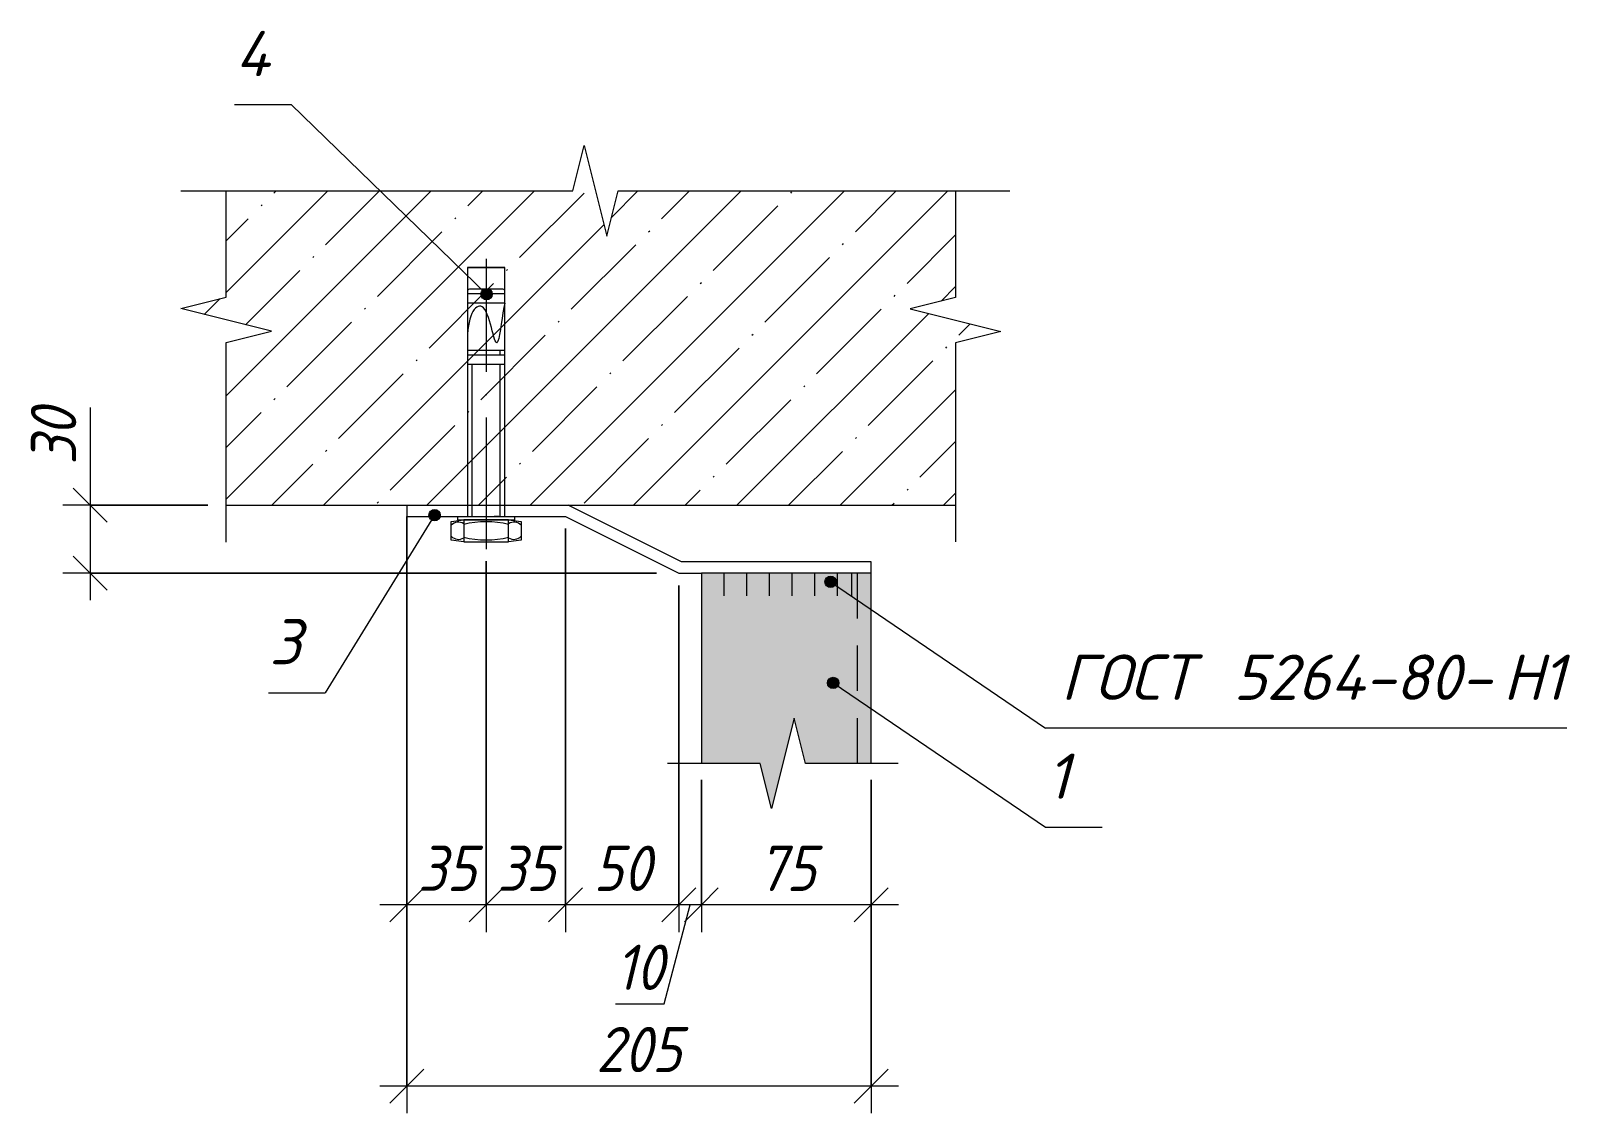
# Model space of a CAD drawing. Header units: millimetres. Extents: x -508 to 38670, y -99 to 8560.
# Drawn here: x 18053 to 18733, y 3443 to 3921 of the extents above; entities that cross this region are included whole.
import ezdxf

# ---------------------------------------------------------------- set-up
doc = ezdxf.new("R2010")
doc.units = ezdxf.units.MM
for name, pattern in [('200_ШТРИХ_ш1п0_6_', [32, 20, -12]), ('50_200_ШТРИХ_1Т_ш5_п1_п1_', [70, 50, -10, 0, -10]), ('IMPORT-Невидимая', [39.122222, 28.222222, -10.9])]:
    doc.linetypes.add(name, pattern=pattern)
for name, color, linetype, lineweight in [('A-ANNO-DIMS', 7, 'Continuous', 9), ('A-ANNO-DIMS-10', 7, 'Continuous', 9), ('A-ANNO-NOTE', 7, 'Continuous', 9), ('A-DETL', 7, 'Continuous', 9), ('A-DETL-1', 7, 'Continuous', 5), ('A-DETL-2', 7, '200_ШТРИХ_ш1п0_6_', 5), ('A-DETL-3', 7, 'Continuous', 20), ('A-DETL-4', 7, '50_200_ШТРИХ_1Т_ш5_п1_п1_', 5), ('A-DETL-5', 7, 'IMPORT-Невидимая', 5), ('A-DETL-GENF', 7, 'Continuous', 9), ('A-DETL-GENF-1', 7, 'Continuous', 5)]:
    doc.layers.add(name, color=color, linetype=linetype, lineweight=lineweight)
doc.layers.add('A-DETL-GENF-2', color=7, linetype='Continuous', lineweight=9, true_color=0xffffff)
doc.styles.add('ISOCPEUR_I_2', font='isocpeui.ttf', dxfattribs={"width": 0.9, "height": 20})
doc.styles.add('ISOCPEUR_I_4', font='isocpeui.ttf', dxfattribs={"height": 20})
doc.dimstyles.new('ISO-2_0_0_9К_СРЕДНИЙ_1', dxfattribs={"dimscale": 304.8, "dimtxt": 19.919624, "dimasz": 0.049213, "dimexe": 0.03937, "dimexo": 0, "dimgap": 0, "dimtad": 1, "dimdec": 0, "dimzin": 0, "dimdsep": 46, "dimtxsty": 'ISOCPEUR_I_2', "dimblk1": 'OBLIQUE', "dimblk2": 'OBLIQUE', "dimsah": 1, "dimcen": 0.09, "dimdle": 0.03937, "dimazin": 0, "dimtfac": 1, "dimtdec": 4, "dimtix": 1, "dimtmove": 0, "dimatfit": 3, "dimfxl": 1, "dimtvp": 1, "dimtolj": 1, "dimtzin": 0, "dimarcsym": 2})
doc.dimstyles.new('ISO-2_0_0_9К_СРЕДНИЙ_2', dxfattribs={"dimscale": 304.8, "dimtxt": 19.919624, "dimasz": 0.049213, "dimexe": 0.03937, "dimexo": 0, "dimgap": 0, "dimtad": 1, "dimdec": 0, "dimzin": 0, "dimdsep": 46, "dimtxsty": 'ISOCPEUR_I_2', "dimblk1": 'OBLIQUE', "dimblk2": 'OBLIQUE', "dimsah": 1, "dimcen": 0.09, "dimdle": 0.03937, "dimazin": 0, "dimtfac": 1, "dimtdec": 4, "dimtix": 1, "dimtmove": 1, "dimatfit": 3, "dimfxl": 1, "dimtvp": 1, "dimtolj": 1, "dimtzin": 0, "dimarcsym": 2})

# ---------------------------------------------------------------- blocks, each defined once
blk = doc.blocks.new('DET_Линия разрыва - Линия разрыва-30687431-АР1_Фахверк из 2-х уголков Ф-18_2_Узлы 2 эт_ копия 1')
at = {"layer": 'A-DETL-GENF'}
for p, q in [((-5, -20), (5, 20)), ((5, 20), (10, 0)), ((-57.02, 0), (-10, 0)), ((-10, 0), (-5, -20)), ((10, 0), (97.91, 0))]:
    blk.add_line(p, q, dxfattribs=at)
blk = doc.blocks.new('DET_Линия разрыва - Линия разрыва-30687430-АР1_Фахверк из 2-х уголков Ф-18_2_Узлы 2 эт_ копия 1')
at = {"layer": 'A-DETL-GENF'}
for p, q in [((-5, -20), (5, 20)), ((5, 20), (10, 0)), ((-98.15, 0), (-10, 0)), ((-10, 0), (-5, -20)), ((10, 0), (56.9, 0))]:
    blk.add_line(p, q, dxfattribs=at)
blk = doc.blocks.new('DET_Линия разрыва - Линия разрыва-30687432-АР1_Фахверк из 2-х уголков Ф-18_2_Узлы 2 эт_ копия 1')
at = {"layer": 'A-DETL-GENF'}
for p, q in [((-5, -20), (5, 20)), ((5, 20), (10, 0)), ((-50.94, 0), (-10, 0)), ((-10, 0), (-5, -20)), ((10, 0), (50.94, 0))]:
    blk.add_line(p, q, dxfattribs=at)
blk = doc.blocks.new('DET_Линия разрыва - Линия разрыва-30621740-АР1_Фахверк из 2-х уголков Ф-18_2_Узлы 2 эт_ копия 1')
at = {"layer": 'A-DETL-GENF'}
for p, q in [((-5, 20), (-10, 0)), ((5, -20), (-5, 20)), ((-10, 0), (-183, 0)), ((10, 0), (5, -20)), ((183, 0), (10, 0))]:
    blk.add_line(p, q, dxfattribs=at)
blk = doc.blocks.new('DIMBLOCK334-АР1_Фахверк из 2-х уголков Ф-18_2_Узлы 2 эт_ копия 1')
at = {"layer": 'A-ANNO-DIMS-10'}
for p, q in [((18349.08, 3590.25), (18349.08, 3523.02)), ((18349.08, 3535.02), (18349.08, 3590.25)), ((18424.08, 3590.25), (18424.08, 3523.02)), ((18424.08, 3535.02), (18424.08, 3590.25)), ((18436.08, 3535.02), (18349.08, 3535.02))]:
    blk.add_line(p, q, dxfattribs=at)
at = {"layer": 'A-ANNO-DIMS-10', "lineweight": 20}
for p, q in [((18349.08, 3535.02), (18356.58, 3542.52)), ((18424.08, 3535.02), (18431.58, 3542.52)), ((18349.08, 3535.02), (18341.58, 3527.52)), ((18424.08, 3535.02), (18416.58, 3527.52))]:
    blk.add_line(p, q, dxfattribs=at)
at = {"layer": 'A-ANNO-DIMS-10', "color": 0, "insert": (18373.94, 3561.15), "char_height": 20, "width": 30.3391, "attachment_point": 1, "line_spacing_factor": 1.149209, "style": 'ISOCPEUR_I_2'}
blk.add_mtext('75', dxfattribs=at)
blk = doc.blocks.new('_Oblique')
at = {"color": 0, "linetype": 'ByBlock', "lineweight": -2}
blk.add_line((-0.5, -0.5), (0.5, 0.5), dxfattribs=at)
blk = doc.blocks.new('DIMBLOCK335-АР1_Фахверк из 2-х уголков Ф-18_2_Узлы 2 эт_ копия 1')
at = {"layer": 'A-ANNO-DIMS-10'}
for p, q in [((18339.11, 3676.02), (18339.11, 3523.02)), ((18339.11, 3535.02), (18339.11, 3676.02)), ((18349.08, 3590.25), (18349.08, 3523.02)), ((18349.08, 3535.02), (18349.08, 3590.25)), ((18332.6, 3491.32), (18344.09, 3535.02)), ((18349.08, 3535.02), (18339.11, 3535.02)), ((18311.15, 3491.32), (18332.6, 3491.32))]:
    blk.add_line(p, q, dxfattribs=at)
at = {"layer": 'A-ANNO-DIMS-10', "lineweight": 20}
for p, q in [((18339.11, 3535.02), (18346.61, 3542.52)), ((18349.08, 3535.02), (18356.58, 3542.52)), ((18339.11, 3535.02), (18331.61, 3527.52)), ((18349.08, 3535.02), (18341.58, 3527.52))]:
    blk.add_line(p, q, dxfattribs=at)
at = {"layer": 'A-ANNO-DIMS-10', "color": 0, "insert": (18311.15, 3517.45), "char_height": 20, "width": 25.7423, "attachment_point": 1, "line_spacing_factor": 1.149209, "style": 'ISOCPEUR_I_2'}
blk.add_mtext('10', dxfattribs=at)
blk = doc.blocks.new('DIMBLOCK336-АР1_Фахверк из 2-х уголков Ф-18_2_Узлы 2 эт_ копия 1')
at = {"layer": 'A-ANNO-DIMS-10'}
for p, q in [((18289.11, 3701.21), (18289.11, 3523.02)), ((18289.11, 3535.02), (18289.11, 3701.21)), ((18339.11, 3676.02), (18339.11, 3523.02)), ((18339.11, 3535.02), (18339.11, 3676.02)), ((18339.11, 3535.02), (18289.11, 3535.02))]:
    blk.add_line(p, q, dxfattribs=at)
at = {"layer": 'A-ANNO-DIMS-10', "lineweight": 20}
for p, q in [((18289.11, 3535.02), (18296.61, 3542.52)), ((18339.11, 3535.02), (18346.61, 3542.52)), ((18289.11, 3535.02), (18281.61, 3527.52)), ((18339.11, 3535.02), (18331.61, 3527.52))]:
    blk.add_line(p, q, dxfattribs=at)
at = {"layer": 'A-ANNO-DIMS-10', "color": 0, "insert": (18301.47, 3561.15), "char_height": 20, "width": 30.3391, "attachment_point": 1, "line_spacing_factor": 1.149209, "style": 'ISOCPEUR_I_2'}
blk.add_mtext('50', dxfattribs=at)
blk = doc.blocks.new('DIMBLOCK337-АР1_Фахверк из 2-х уголков Ф-18_2_Узлы 2 эт_ копия 1')
at = {"layer": 'A-ANNO-DIMS-10'}
for p, q in [((18289.11, 3701.21), (18289.11, 3523.02)), ((18289.11, 3535.02), (18289.11, 3701.21)), ((18254.11, 3686.73), (18254.11, 3523.02)), ((18254.11, 3535.02), (18254.11, 3686.73)), ((18289.11, 3535.02), (18254.11, 3535.02))]:
    blk.add_line(p, q, dxfattribs=at)
at = {"layer": 'A-ANNO-DIMS-10', "lineweight": 20}
for p, q in [((18254.11, 3535.02), (18261.61, 3542.52)), ((18289.11, 3535.02), (18296.61, 3542.52)), ((18254.11, 3535.02), (18246.61, 3527.52)), ((18289.11, 3535.02), (18281.61, 3527.52))]:
    blk.add_line(p, q, dxfattribs=at)
at = {"layer": 'A-ANNO-DIMS-10', "color": 0, "insert": (18258.97, 3561.15), "char_height": 20, "width": 30.3391, "attachment_point": 1, "line_spacing_factor": 1.149209, "style": 'ISOCPEUR_I_2'}
blk.add_mtext('35', dxfattribs=at)
blk = doc.blocks.new('DIMBLOCK338-АР1_Фахверк из 2-х уголков Ф-18_2_Узлы 2 эт_ копия 1')
at = {"layer": 'A-ANNO-DIMS-10'}
for p, q in [((18219.11, 3702.19), (18219.11, 3523.02)), ((18219.11, 3535.02), (18219.11, 3702.19)), ((18254.11, 3686.73), (18254.11, 3523.02)), ((18254.11, 3535.02), (18254.11, 3686.73)), ((18254.11, 3535.02), (18207.11, 3535.02))]:
    blk.add_line(p, q, dxfattribs=at)
at = {"layer": 'A-ANNO-DIMS-10', "lineweight": 20}
for p, q in [((18219.11, 3535.02), (18226.61, 3542.52)), ((18254.11, 3535.02), (18261.61, 3542.52)), ((18219.11, 3535.02), (18211.61, 3527.52)), ((18254.11, 3535.02), (18246.61, 3527.52))]:
    blk.add_line(p, q, dxfattribs=at)
at = {"layer": 'A-ANNO-DIMS-10', "color": 0, "insert": (18223.97, 3561.15), "char_height": 20, "width": 30.3391, "attachment_point": 1, "line_spacing_factor": 1.149209, "style": 'ISOCPEUR_I_2'}
blk.add_mtext('35', dxfattribs=at)
blk = doc.blocks.new('DIMBLOCK339-АР1_Фахверк из 2-х уголков Ф-18_2_Узлы 2 эт_ копия 1')
at = {"layer": 'A-ANNO-DIMS-10'}
for p, q in [((18079.3, 3754.58), (18079.3, 3729.3)), ((18079.3, 3729.3), (18079.3, 3696.5)), ((18079.3, 3723.5), (18079.3, 3669.5)), ((18131.27, 3711.5), (18067.3, 3711.5)), ((18079.3, 3711.5), (18131.27, 3711.5)), ((18329.28, 3681.5), (18067.3, 3681.5)), ((18079.3, 3681.5), (18329.28, 3681.5))]:
    blk.add_line(p, q, dxfattribs=at)
at = {"layer": 'A-ANNO-DIMS-10', "lineweight": 20}
for p, q in [((18079.3, 3711.5), (18071.8, 3719)), ((18079.3, 3711.5), (18086.8, 3704)), ((18079.3, 3681.5), (18071.8, 3689)), ((18079.3, 3681.5), (18086.8, 3674))]:
    blk.add_line(p, q, dxfattribs=at)
at = {"layer": 'A-ANNO-DIMS-10', "color": 0, "insert": (18053.17, 3729.3), "char_height": 20, "width": 30.3391, "attachment_point": 1, "rotation": 90, "line_spacing_factor": 1.149209, "style": 'ISOCPEUR_I_2'}
blk.add_mtext('30', dxfattribs=at)
blk = doc.blocks.new('_AT__Текстовая выноска 2_0 - _AT__Текстовая выноска 2_0-30620700-АР1_Фахверк из 2-х уголков Ф-18_2_Узлы 2 эт_ копия 1')
at = {"layer": 'A-ANNO-NOTE'}
blk.add_line((0, 0), (23, 0), dxfattribs=at)
blk = doc.blocks.new('_AT__Текстовая выноска1 - _AT__Текстовая выноска-30601245-АР1_Фахверк из 2-х уголков Ф-18_2_Узлы 2 эт_ копия 1')
at = {"layer": 'A-ANNO-NOTE'}
blk.add_line((0, 0), (2.5, 0), dxfattribs=at)
blk = doc.blocks.new('DIMBLOCK340-АР1_Фахверк из 2-х уголков Ф-18_2_Узлы 2 эт_ копия 1')
at = {"layer": 'A-ANNO-DIMS-10'}
for p, q in [((18219.11, 3706.5), (18219.11, 3443.02)), ((18219.11, 3455.02), (18219.11, 3706.5)), ((18424.08, 3555.5), (18424.08, 3443.02)), ((18424.08, 3455.02), (18424.08, 3555.5)), ((18436.08, 3455.02), (18207.11, 3455.02))]:
    blk.add_line(p, q, dxfattribs=at)
at = {"layer": 'A-ANNO-DIMS-10', "lineweight": 20}
for p, q in [((18219.11, 3455.02), (18226.61, 3462.52)), ((18424.08, 3455.02), (18431.58, 3462.52)), ((18219.11, 3455.02), (18211.61, 3447.52)), ((18424.08, 3455.02), (18416.58, 3447.52))]:
    blk.add_line(p, q, dxfattribs=at)
at = {"layer": 'A-ANNO-DIMS-10', "color": 0, "insert": (18302.63, 3481.15), "char_height": 20, "width": 45.5087, "attachment_point": 1, "line_spacing_factor": 1.149209, "style": 'ISOCPEUR_I_2'}
blk.add_mtext('205', dxfattribs=at)

msp = doc.modelspace()

# ---------------------------------------------------------------- hatches: boundary and pattern name
at = {"layer": 'A-ANNO-NOTE'}
h = msp.add_hatch(color=256, dxfattribs=at)
edge = h.paths.add_edge_path(flags=0)
edge.add_arc((18254.31, 3804.68), 2.5, 0, 360)
h = msp.add_hatch(color=256, dxfattribs=at)
edge = h.paths.add_edge_path(flags=0)
edge.add_arc((18231.37, 3707.08), 2.5, 0, 360)
h = msp.add_hatch(color=256, dxfattribs=at)
edge = h.paths.add_edge_path(flags=0)
edge.add_arc((18406.16, 3677.64), 2.5, 0, 360)
h = msp.add_hatch(color=256, dxfattribs=at)
edge = h.paths.add_edge_path(flags=0)
edge.add_arc((18407.27, 3633.02), 2.5, 0, 360)
at = {"layer": 'A-DETL-GENF-1'}
h = msp.add_hatch(dxfattribs=at)
h.set_pattern_fill('FP_14', color=256, style=0, pattern_type=2)
h.set_pattern_definition([(45, (12326.678, 0), (-22.80985, 22.80985), []), (45, (12349.488, 0), (-22.80985, 22.80985), [40.323, -8.065, 0.671, -7.394])])
h.paths.add_polyline_path([(18290.26, 3711.5), (18461.3, 3711.5), (18461.3, 3783.23), (18481.3, 3788.23), (18441.3, 3798.23), (18461.3, 3803.23), (18461.3, 3850.25), (18312.3, 3850.25), (18307.3, 3830.25), (18297.3, 3870.25), (18292.3, 3850.25), (18139.3, 3850.25), (18139.3, 3803.35), (18119.3, 3798.35), (18159.3, 3788.35), (18139.3, 3783.35), (18139.3, 3711.5), (18289.11, 3711.5)], flags=0)
at = {"layer": 'A-DETL-GENF-2'}
msp.add_hatch(color=256, dxfattribs=at).paths.add_polyline_path([(18380.05, 3577.5), (18390.05, 3617.5), (18395.05, 3597.5), (18424.08, 3597.5), (18424.08, 3681.5), (18349.08, 3681.5), (18349.08, 3597.5), (18375.05, 3597.5)], flags=0)

# ---------------------------------------------------------------- linework, layer by layer
at = {"layer": 'A-ANNO-NOTE'}
for p, q in [((18254.31, 3804.68), (18167.98, 3888.37)), ((18231.37, 3707.08), (18182.98, 3628.68)), ((18406.16, 3677.64), (18501.06, 3613)), ((18407.27, 3633.02), (18501.06, 3569.33))]:
    msp.add_line(p, q, dxfattribs=at)
for centre in [(18254.31, 3804.68), (18231.37, 3707.08), (18406.16, 3677.64), (18407.27, 3633.02)]:
    msp.add_circle(centre, 2.5, dxfattribs=at)
at = {"layer": 'A-DETL'}
for p, q in [((18219.11, 3711.5), (18219.11, 3706.5)), ((18340.26, 3686.5), (18290.26, 3711.5)), ((18219.11, 3706.5), (18289.11, 3706.5)), ((18289.11, 3706.5), (18339.11, 3681.5)), ((18424.08, 3686.5), (18340.26, 3686.5)), ((18424.08, 3681.5), (18424.08, 3686.5)), ((18339.11, 3681.5), (18349.08, 3681.5)), ((18424.08, 3681.5), (18349.08, 3681.5)), ((18349.08, 3681.5), (18349.08, 3597.5)), ((18424.08, 3597.5), (18424.08, 3681.5))]:
    msp.add_line(p, q, dxfattribs=at)
at = {"layer": 'A-DETL-1'}
for p, q in [((18245.84, 3816.5), (18262.37, 3816.5)), ((18262.37, 3816.5), (18245.84, 3816.5)), ((18245.84, 3816.5), (18245.84, 3706.5)), ((18262.37, 3706.5), (18262.37, 3816.5)), ((18261.4, 3806.92), (18246.81, 3806.92)), ((18262.37, 3804.86), (18245.84, 3804.86)), ((18262.37, 3800.72), (18245.84, 3800.72)), ((18262.37, 3779.76), (18245.84, 3779.76)), ((18260.22, 3777.7), (18260.22, 3779.76)), ((18260.31, 3777.7), (18260.31, 3779.76)), ((18262.37, 3777.7), (18245.84, 3777.7)), ((18262.37, 3773.56), (18245.84, 3773.56)), ((18247.95, 3706.5), (18247.95, 3773.56)), ((18260.27, 3706.5), (18260.27, 3773.56)), ((18238.7, 3704.3), (18244.19, 3705.07)), ((18238.7, 3696.11), (18238.7, 3704.3)), ((18241.43, 3706.5), (18241.43, 3705.07)), ((18241.43, 3706.5), (18266.78, 3706.5)), ((18241.43, 3705.07), (18266.78, 3705.07)), ((18264.03, 3705.07), (18244.19, 3705.07)), ((18244.19, 3705.07), (18244.19, 3695.32)), ((18244.19, 3705.07), (18244.19, 3695.32)), ((18244.19, 3705.07), (18264.03, 3705.07)), ((18259.65, 3706.5), (18257.61, 3706.5)), ((18264.03, 3695.32), (18264.03, 3705.07)), ((18264.03, 3695.32), (18264.03, 3705.07)), ((18264.03, 3705.07), (18269.52, 3704.3)), ((18266.78, 3705.07), (18266.78, 3706.5)), ((18269.52, 3704.3), (18269.52, 3696.11)), ((18244.19, 3695.34), (18238.7, 3696.11)), ((18244.19, 3695.32), (18264.03, 3695.32)), ((18244.19, 3695.32), (18264.03, 3695.32)), ((18269.52, 3696.11), (18264.03, 3695.34))]:
    msp.add_line(p, q, dxfattribs=at)
for centre, radius, start, end in [((18247.02, 3805.56), 1.38, 98.72345, 149.10051), ((18261.19, 3805.56), 1.38, 30.89949, 81.27655), ((18241.83, 3699.76), 4.23, 56.08031, 137.7236), ((18254.11, 3661.35), 42.85, 76.6145, 103.3855), ((18266.39, 3699.76), 4.23, 42.2764, 123.91969), ((18241.83, 3700.63), 4.23, 222.2764, 303.91969), ((18254.11, 3739.04), 42.85, 256.6145, 283.3855), ((18266.39, 3700.63), 4.23, 236.08031, 317.7236)]:
    msp.add_arc(centre, radius, start, end, dxfattribs=at)
msp.add_open_spline([(18262.37, 3800.72), (18261.19, 3796.01), (18258.73, 3770.55), (18254.97, 3808.02), (18245.84, 3796.03), (18245.84, 3785.04)], degree=3, knots=[3.947128, 3.947128, 3.947128, 3.947128, 10.095996, 20.129437, 28.583816, 28.583816, 28.583816, 28.583816], dxfattribs=at)
at = {"layer": 'A-DETL-2'}
msp.add_line((18418.08, 3597.5), (18418.08, 3681.5), dxfattribs=at)
at = {"layer": 'A-DETL-3'}
msp.add_line((18139.3, 3711.5), (18461.3, 3711.5), dxfattribs=at)
at = {"layer": 'A-DETL-4'}
msp.add_line((18254.11, 3820.32), (18254.11, 3690.32), dxfattribs=at)
at = {"layer": 'A-DETL-5'}
for p, q in [((18254.11, 3706.5), (18254.11, 3692.03)), ((18359.08, 3681.5), (18359.08, 3671.5)), ((18369.08, 3681.5), (18369.08, 3671.5)), ((18379.08, 3681.5), (18379.08, 3671.5)), ((18389.08, 3681.5), (18389.08, 3671.5)), ((18399.08, 3681.5), (18399.08, 3671.5)), ((18409.08, 3681.5), (18409.08, 3671.5)), ((18415.3, 3681.5), (18415.3, 3671.5))]:
    msp.add_line(p, q, dxfattribs=at)

# ---------------------------------------------------------------- block references
at = {"layer": 'A-ANNO-NOTE', "xscale": 10, "yscale": 10, "zscale": 10}
for p in [(18142.98, 3888.37), (18157.98, 3628.68), (18501.06, 3569.33)]:
    msp.add_blockref('_AT__Текстовая выноска1 - _AT__Текстовая выноска-30601245-АР1_Фахверк из 2-х уголков Ф-18_2_Узлы 2 эт_ копия 1', p, dxfattribs=at)
at = {"layer": 'A-ANNO-NOTE', "xscale": 10, "yscale": 10, "zscale": 10, "rotation": 180}
msp.add_blockref('_AT__Текстовая выноска 2_0 - _AT__Текстовая выноска 2_0-30620700-АР1_Фахверк из 2-х уголков Ф-18_2_Узлы 2 эт_ копия 1', (18731.06, 3613), dxfattribs=at)
at = {"layer": 'A-DETL-GENF'}
for name, p, rotation in [('DET_Линия разрыва - Линия разрыва-30621740-АР1_Фахверк из 2-х уголков Ф-18_2_Узлы 2 эт_ копия 1', (18302.3, 3850.25), 180), ('DET_Линия разрыва - Линия разрыва-30687430-АР1_Фахверк из 2-х уголков Ф-18_2_Узлы 2 эт_ копия 1', (18139.3, 3793.35), 90.0000000000001), ('DET_Линия разрыва - Линия разрыва-30687431-АР1_Фахверк из 2-х уголков Ф-18_2_Узлы 2 эт_ копия 1', (18461.3, 3793.23), 270.0000000000003), ('DET_Линия разрыва - Линия разрыва-30687432-АР1_Фахверк из 2-х уголков Ф-18_2_Узлы 2 эт_ копия 1', (18385.05, 3597.5), 180)]:
    msp.add_blockref(name, p, dxfattribs=dict(at, rotation=rotation))

# ---------------------------------------------------------------- texts
at = {"layer": 'A-ANNO-NOTE', "char_height": 20, "attachment_point": 1, "style": 'ISOCPEUR_I_4'}
for s, insert, width in [('\\fISOCPEUR|b0|i1|c204|p34|;4', (18143.39, 3920.89), 20.8439), ('\\fISOCPEUR|b0|i1|c204|p34|;3', (18158.39, 3661.21), 17.6371), ('ГОСТ', (18507.75, 3645.53), 76.962), (' 5264-80-', (18571.25, 3645.53), 159.5358), ('\\fISOCPEUR|b0|i1|c204|p34|;Н', (18702.88, 3645.53), 20.8439), ('\\fISOCPEUR|b0|i1|c204|p34|;1', (18720.08, 3645.53), 12.827), ('\\fISOCPEUR|b0|i1|c204|p34|;1', (18501.47, 3601.85), 12.827)]:
    msp.add_mtext(s, dxfattribs=dict(at, insert=insert, width=width))

# ---------------------------------------------------------------- dimensions: what is measured, and where the dimension line sits
at = {"layer": 'A-ANNO-DIMS'}
dim = msp.add_linear_dim(base=(18079.3, 3681.5), p1=(18131.27, 3711.5), p2=(18329.28, 3681.5), angle=90, dimstyle='ISO-2_0_0_9К_СРЕДНИЙ_2', override={"dimpost": '<>', "dimfxl": 200.26871}, dxfattribs=at)
dim.commit()
dim.dimension.update_dxf_attribs({"geometry": 'DIMBLOCK339-АР1_Фахверк из 2-х уголков Ф-18_2_Узлы 2 эт_ копия 1', "text_midpoint": (18066.5, 3744.47), "dimtype": 160, "text_rotation": 90})
for base, p1, p2, override, picture, middle in [((18219.11, 3455.02), (18424.08, 3555.5), (18219.11, 3706.5), {"dimpost": '<>', "dimfxl": 254.588328}, 'DIMBLOCK340-АР1_Фахверк из 2-х уголков Ф-18_2_Узлы 2 эт_ копия 1', (18321.59, 3465.02)), ((18219.11, 3535.02), (18254.11, 3686.73), (18219.11, 3702.19), {"dimpost": '<>', "dimfxl": 38.263283}, 'DIMBLOCK338-АР1_Фахверк из 2-х уголков Ф-18_2_Узлы 2 эт_ копия 1', (18236.61, 3545.02)), ((18254.11, 3535.02), (18289.11, 3701.21), (18254.11, 3686.73), {"dimpost": '<>', "dimfxl": 37.87501}, 'DIMBLOCK337-АР1_Фахверк из 2-х уголков Ф-18_2_Узлы 2 эт_ копия 1', (18271.61, 3545.02)), ((18289.11, 3535.02), (18339.11, 3676.02), (18289.11, 3701.21), {"dimpost": '<>', "dimfxl": 55.983089}, 'DIMBLOCK336-АР1_Фахверк из 2-х уголков Ф-18_2_Узлы 2 эт_ копия 1', (18314.11, 3545.02)), ((18349.08, 3535.02), (18424.08, 3590.25), (18349.08, 3590.25), {"dimpost": '<>', "dimfxl": 75}, 'DIMBLOCK334-АР1_Фахверк из 2-х уголков Ф-18_2_Узлы 2 эт_ копия 1', (18386.58, 3545.15))]:
    dim = msp.add_linear_dim(base=base, p1=p1, p2=p2, dimstyle='ISO-2_0_0_9К_СРЕДНИЙ_1', override=override, dxfattribs=at)
    dim.commit()
    dim.dimension.update_dxf_attribs({"geometry": picture, "text_midpoint": middle})
dim = msp.add_linear_dim(base=(18339.11, 3535.02), p1=(18349.08, 3590.25), p2=(18339.11, 3676.02), dimstyle='ISO-2_0_0_9К_СРЕДНИЙ_2', override={"dimpost": '<>', "dimfxl": 86.35359}, dxfattribs=at)
dim.commit()
dim.dimension.update_dxf_attribs({"geometry": 'DIMBLOCK335-АР1_Фахверк из 2-х уголков Ф-18_2_Узлы 2 эт_ копия 1', "text_midpoint": (18324.02, 3504.11), "dimtype": 160})

doc.saveas('drawing.dxf')
